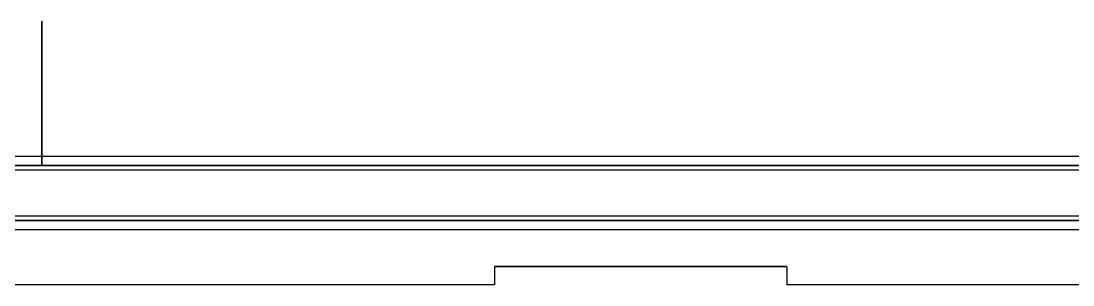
# Model space of a CAD drawing. Header units: millimetres. Extents: x -228 to 213, y -31 to 12.
# Drawn here: x -198.97 to -169.9, y -31.45 to -24.16 of the extents above; entities that cross this region are included whole.
import ezdxf

# ---------------------------------------------------------------- set-up
doc = ezdxf.new("R2010")
doc.units = ezdxf.units.MM
doc.layers.add('Feature', color=7, linetype='CONTINUOUS')

msp = doc.modelspace()

# ---------------------------------------------------------------- linework, layer by layer
at = {"layer": 'Feature'}
for p, q in [((-198.394, -28.1235, 99.7954), (-198.394, -24.1611, 99.7954)), ((-198.394, -28.1235, 97.6364), (-198.394, -24.1611, 97.6364)), ((-198.394, -28.1235, -27.6364), (-198.394, -24.1611, -27.6364)), ((-198.394, -28.1235, -29.7954), (-198.394, -24.1611, -29.7954)), ((-198.394, -24.1611, 95.4453), (-198.394, -28.1489, 95.0964)), ((-198.394, -24.1611, 101.987), (-198.394, -28.1489, 102.335)), ((-198.394, -24.1611, -31.9865), (-198.394, -28.1489, -32.3354)), ((-198.394, -24.1611, -25.4453), (-198.394, -28.1489, -25.0964)), ((-198.394, -24.1611, -31.9865), (-198.394, -28.1489, -32.3354)), ((-198.394, -24.1611, -25.4453), (-198.394, -28.1489, -25.0964)), ((-198.394, -24.1611, 95.4453), (-198.394, -28.1489, 95.0964)), ((-198.394, -24.1611, 101.987), (-198.394, -28.1489, 102.335)), ((-198.394, -28.1235, -27.6364), (-198.394, -24.1611, -27.6364)), ((-198.394, -28.1235, -29.7954), (-198.394, -24.1611, -29.7954)), ((-198.394, -28.1235, 99.7954), (-198.394, -24.1611, 99.7954)), ((-198.394, -28.1235, 97.6364), (-198.394, -24.1611, 97.6364)), ((-218.067, -27.8949, 135.076), (203.573, -27.8949, 135.076)), ((-218.067, -27.8949, 135.076), (203.573, -27.8949, 135.076)), ((-218.067, -27.8949, 136.346), (203.573, -27.8949, 136.346)), ((-218.067, -27.8949, 136.346), (203.573, -27.8949, 136.346)), ((204.716, -28.1489, -62.536), (-219.21, -28.1489, -62.536)), ((-219.21, -28.1489, 132.536), (204.716, -28.1489, 132.536)), ((204.716, -28.1489, 135.076), (-219.21, -28.1489, 135.076)), ((-219.21, -28.1489, 136.6), (204.716, -28.1489, 136.6)), ((-219.21, -28.1489, -66.6), (204.716, -28.1489, -66.6)), ((-219.21, -28.1489, 136.6), (204.716, -28.1489, 136.6)), ((-219.21, -28.1489, -65.076), (204.716, -28.1489, -65.076)), ((-219.21, -28.1489, -66.6), (204.716, -28.1489, -66.6)), ((204.716, -28.1489, 135.076), (-219.21, -28.1489, 135.076)), ((-219.21, -28.1489, 132.536), (204.716, -28.1489, 132.536)), ((204.716, -28.1489, -62.536), (-219.21, -28.1489, -62.536)), ((-219.21, -28.1489, -65.076), (204.716, -28.1489, -65.076)), ((203.573, -28.2759, -65.076), (-218.067, -28.2759, -65.076)), ((203.573, -28.2759, -65.076), (-218.067, -28.2759, -65.076)), ((203.573, -28.2759, -66.346), (-218.067, -28.2759, -66.346)), ((203.573, -28.2759, -66.346), (-218.067, -28.2759, -66.346)), ((-218.448, -29.5459, 132.688), (-18.1687, -29.5459, 132.688)), ((-218.448, -29.5459, 135.076), (-18.1687, -29.5459, 135.076)), ((-218.448, -29.5459, 135.076), (-18.1687, -29.5459, 135.076)), ((-218.448, -29.5459, 132.688), (-18.1687, -29.5459, 132.688)), ((-220.81, -29.6729, 135.076), (206.317, -29.6729, 135.076)), ((206.317, -29.6729, 132.536), (-220.81, -29.6729, 132.536)), ((206.317, -29.6729, 132.536), (-220.81, -29.6729, 132.536)), ((-220.81, -29.6729, 135.076), (206.317, -29.6729, 135.076)), ((-220.81, -29.6729, -62.536), (206.317, -29.6729, -62.536)), ((206.317, -29.6729, -65.076), (-220.81, -29.6729, -65.076)), ((-220.81, -29.6729, -62.536), (206.317, -29.6729, -62.536)), ((206.317, -29.6729, -65.076), (-220.81, -29.6729, -65.076)), ((-18.1687, -29.9269, -65.076), (-218.448, -29.9269, -65.076)), ((-18.1687, -29.9269, -65.076), (-218.448, -29.9269, -65.076)), ((-18.1687, -29.9269, -62.6884), (-218.448, -29.9269, -62.6884)), ((-18.1687, -29.9269, -62.6884), (-218.448, -29.9269, -62.6884)), ((-177.807, -30.9429, -66.6), (-185.884, -30.9429, -66.6)), ((-185.884, -30.9429, -66.6), (-185.884, -31.4509, -66.6)), ((-185.884, -30.9429, 136.6), (-177.807, -30.9429, 136.6)), ((-185.884, -30.9429, 136.6), (-185.884, -31.4509, 136.6)), ((-185.884, -30.9429, -66.6), (-185.884, -31.4509, -66.6)), ((-185.884, -30.9429, -66.6), (-185.884, -30.9429, 136.6)), ((-185.884, -30.9429, 136.6), (-185.884, -31.4509, 136.6)), ((-185.884, -30.9429, 136.6), (-177.807, -30.9429, 136.6)), ((-185.884, -30.9429, -66.6), (-185.884, -30.9429, 136.6)), ((-177.807, -30.9429, -66.6), (-185.884, -30.9429, -66.6)), ((-177.807, -30.9429, -66.6), (-177.807, -31.4509, -66.6)), ((-177.807, -30.9429, 136.6), (-177.807, -31.4509, 136.6)), ((-177.807, -30.9429, 136.6), (-177.807, -31.4509, 136.6)), ((-177.807, -30.9429, 136.6), (-177.807, -30.9429, -66.6)), ((-177.807, -30.9429, -66.6), (-177.807, -31.4509, -66.6)), ((-177.807, -30.9429, 136.6), (-177.807, -30.9429, -66.6)), ((-185.884, -31.4509, 136.6), (-222.384, -31.4509, 136.6)), ((-185.884, -31.4509, -66.6), (-222.384, -31.4509, -66.6)), ((-185.884, -31.4509, -66.6), (-222.384, -31.4509, -66.6)), ((-185.884, -31.4509, 136.6), (-222.384, -31.4509, 136.6)), ((-185.884, -31.4509, -66.6), (-185.884, -31.4509, 136.6)), ((-185.884, -31.4509, -66.6), (-185.884, -31.4509, 136.6)), ((-177.807, -31.4509, 136.6), (-177.807, -31.4509, -66.6)), ((163.314, -31.4509, -66.6), (-177.807, -31.4509, -66.6)), ((163.314, -31.4509, 136.6), (-177.807, -31.4509, 136.6)), ((163.314, -31.4509, -66.6), (-177.807, -31.4509, -66.6)), ((163.314, -31.4509, 136.6), (-177.807, -31.4509, 136.6)), ((-177.807, -31.4509, 136.6), (-177.807, -31.4509, -66.6))]:
    msp.add_line(p, q, dxfattribs=at)
for centre, radius, start, end in [((-198.394, -24.1611, 98.7159), 0, 0, 0), ((-198.394, -24.1611, -28.7159), 0, 0, 0), ((-198.394, -24.1611, 98.7159), 2.84217e-14, 0, 180), ((-198.394, -24.1611, -28.7159), 0, 0, 0), ((-198.394, -24.1611, -28.7159), 2.84217e-14, 0, 0), ((-198.394, -24.1611, -28.7159), 0, 0, 0), ((-198.394, -24.1611, -28.7159), 0, 0, 0), ((-198.394, -24.1611, -28.7159), 2.84217e-14, 0, 0), ((-198.394, -24.1611, -28.7159), 0, 0, 0), ((-198.394, -24.1611, 98.7159), 0, 180, 0), ((-198.394, -24.1611, 98.7159), 0, 0, 0), ((-198.394, -24.1611, 98.7159), 0, 0, 0), ((-198.394, -24.1611, 98.7159), 0, 180, 0), ((-198.394, -24.1611, 98.7159), 2.84217e-14, 0, 180), ((-198.394, -24.1611, -28.7159), 0, 0, 0), ((-198.394, -24.1611, 98.7159), 0, 0, 0), ((-198.394, -28.1235, 98.7159), 0, 0, 0), ((-198.394, -28.1235, -28.7159), 0, 0, 0), ((-198.394, -28.1235, -28.7159), 0, 0, 0), ((-198.394, -28.1235, -28.7159), 0, 0, 0), ((-198.394, -28.1235, -28.7159), 0, 0, 0), ((-198.394, -28.1235, 98.7159), 0, 0, 0), ((-198.394, -28.1235, 98.7159), 0, 0, 0), ((-198.394, -28.1235, 98.7159), 0, 0, 0), ((-198.394, -28.1489, 98.7159), 2.84217e-14, 0, 180), ((-198.394, -28.1489, -28.7159), 0, 0, 0), ((-198.394, -28.1489, -28.7159), 2.84217e-14, 0, 0), ((-198.394, -28.1489, -28.7159), 0, 0, 0), ((-198.394, -28.1489, 98.7159), 0, 180, 0), ((-198.394, -28.1489, 98.7159), 2.84217e-14, 0, 180), ((-198.394, -28.1489, -28.7159), 2.84217e-14, 0, 0), ((-198.394, -28.1489, 98.7159), 0, 180, 0)]:
    msp.add_arc(centre, radius, start, end, dxfattribs=at)

doc.saveas('drawing.dxf')
